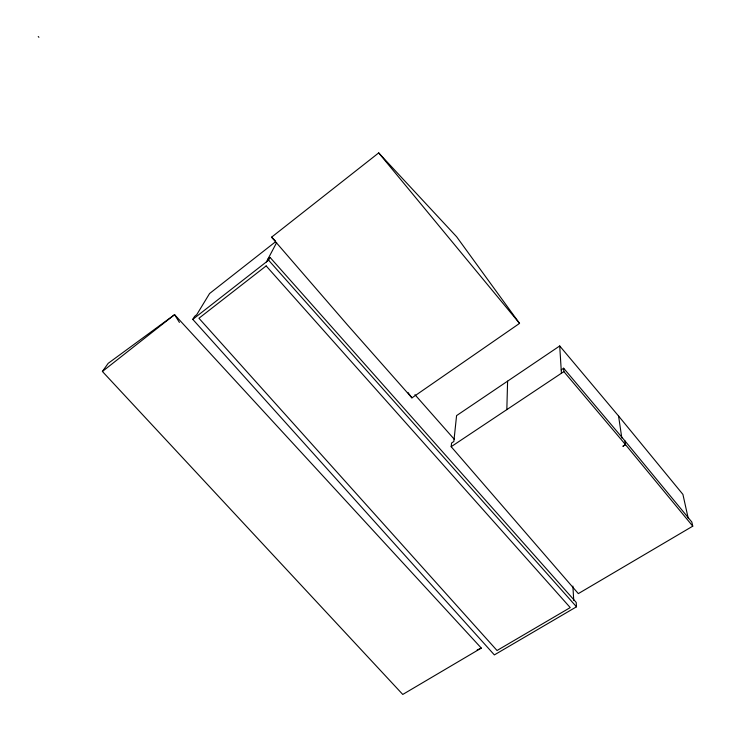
<?xml version="1.0" encoding="UTF-8"?>
<svg xmlns="http://www.w3.org/2000/svg" width="731" height="731" viewBox="0 0 731 731"><rect width="100%" height="100%" fill="white"/><g stroke="black" fill="none" stroke-linecap="round" stroke-linejoin="round"><path stroke-width="1.1" d="M506.83 409.634L507.597 381.162M561.216 369.877L563.647 368.223L624.914 440.857L691.828 522.044L692.76 526.174L578.331 593.618L451.173 446.696L451.575 443.013L453.85 441.487L456.573 415.61L559.708 345.964L618.563 416.012L682.918 494.412L688.173 518.115M192.783 319.365L268.597 260.19L270.059 257.422L576.211 602.417L576.485 606.803L494.357 654.903L192.783 319.365L194.62 316.349L196.712 314.714L209.578 293.533L275.514 241.787M266.395 261.945L276.647 242.591M102.404 371.476L108.17 363.344L174.581 314.668L481.309 648.086L402.763 694.45L102.404 371.476L174.581 314.668L179.415 322.417M267.866 259.176L270.059 257.422M271.576 237.182L378.704 152.898L456.61 236.743L519.549 323.394L411.928 397.874L347.408 324.847L271.576 237.182L275.605 241.148M451.173 446.696L563.875 371.613L563.647 368.223M692.76 526.174L625.498 444.631L623.031 446.184L625.498 444.631L624.914 440.857M477.142 649.969L481.309 648.086M38.24 36.55L38.907 37.29M268.597 260.19L576.485 606.803M414.934 394.694L454.216 439.221M563.875 371.613L625.48 444.603M378.704 152.898L519.549 323.394M407.889 392.401L411.928 397.874M618.563 416.012L621.825 438.024M559.708 345.964L561.426 373.285M572.876 586.088L573.744 600.453M266.157 265.91L198.942 318.25L497.034 650.508L570.226 607.589L266.157 265.91"/></g></svg>
